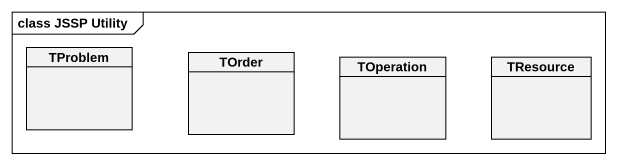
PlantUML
@startuml
mainframe class JSSP Utility
hide circle
hide empty members
class TProblem
class TOrder
class TOperation
class TResource
@enduml
